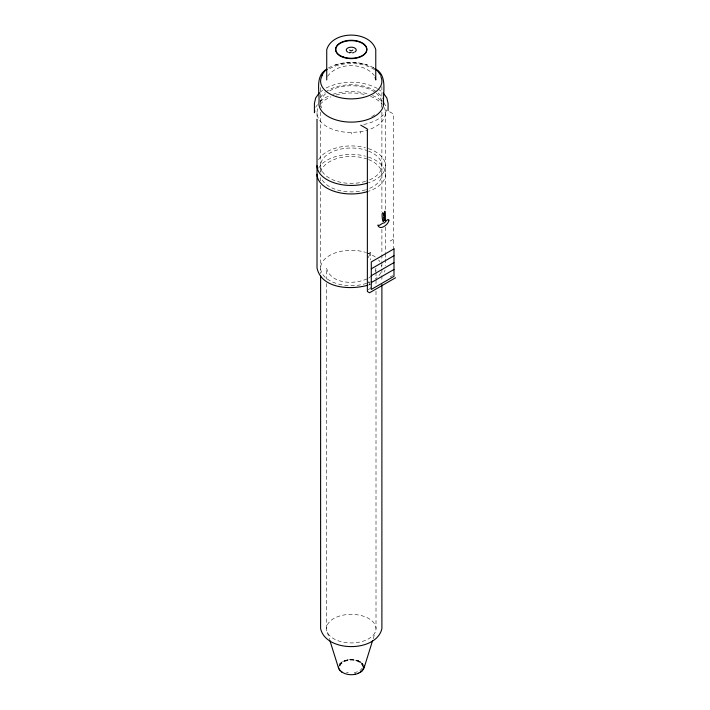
<?xml version="1.0" encoding="UTF-8"?>
<svg xmlns="http://www.w3.org/2000/svg" width="710" height="710" viewBox="0 0 710 710"><rect width="100%" height="100%" fill="white"/><g stroke="black" fill="none" stroke-linecap="round" stroke-linejoin="round"><path stroke-width="0.53" stroke-dasharray="3.55 2.66" d="M375.164 271.69L376.007 267.989L376.007 271.309M384.554 272.081L385.024 270.04M339.513 665.794L340.729 663.202L343.258 661.25M373.203 638.645L375.164 632.344M368.259 257.712L370.62 252.343L368.179 253.745M339.735 665.625C344.368 658.081 359.784 657.966 363.014 666.717M327.567 76.316C337.8 62.24 363.467 62.143 374.321 75.464M315.666 107.228L317.512 104.663M339.087 664.72C344.714 657.735 357.973 657.744 363.502 664.844M339.788 663.743L340.48 663.034M320.183 92.167L322.695 90.276M320.183 101.468L325.207 97.687L329.014 96.001M368.756 278.098L371.907 275.728M341.599 662.19L342.548 661.605M390.163 241.063L393.42 239.181M368.179 289.662L370.62 288.26L368.33 280.406M390.163 276.98L392.603 275.569M328.366 67.982C342.406 60.474 360.094 60.474 374.135 67.982M326.156 87.969C341.954 80.088 361.612 80.336 377.303 88.395M367.052 278.852C354.175 284.745 330.887 284.231 326.493 267.989L326.493 279.057M368.375 285.109L372.422 283.317M344.643 660.628L351.37 659.421L358.443 660.939M344.039 660.948L345.175 660.522M335.067 65.009C345.566 61.797 356.935 61.797 367.434 65.009M332.83 94.315C344.448 90.791 357.041 90.569 368.685 94.075M363.751 124.481C372.794 122.724 382.149 118.49 386.835 110.148L386.835 108.932M346.977 660.087L348.175 659.847M317.76 108.612A34.24 19.765 0 0 0 351.255 132.495L360.112 131.82A34.24 19.765 0 0 0 367.398 130.161M350.323 659.679L351.388 659.617M372.528 95.575L377.303 97.687L381.483 100.838M357.813 660.611L361.283 662.661L363.014 665.909M389.657 111.781L393.42 113.946L393.42 247.888M360.156 661.693L360.982 662.253M372.919 67.468L374.543 68.692M378.137 89.025L382.317 92.167M362.18 663.149L362.783 663.85M383.764 102.95L386.835 107.228M360.112 131.82L360.786 133.276M327.337 632.344L329.617 639.621M385.495 112.73L385.495 210.604M385.495 227.156L385.495 252.538M385.495 253.648L385.495 258.058M385.495 259.159L385.495 265.78M381.891 86.487L381.891 99.196M381.891 100.252L381.891 103.429M381.891 112.171L381.891 211.704M381.891 229.365L381.891 253.648M381.891 254.748L381.891 261.369M381.891 262.469L381.891 266.889M381.891 269.099L381.891 274.628M381.891 275.737L381.891 281.267M376.007 272.418L376.007 279.057M376.007 280.157L376.007 284.586M376.007 291.224L376.007 628.643A24.761 14.298 0 0 1 338.874 641.023A24.761 14.298 0 0 1 338.874 616.262A24.761 14.298 0 0 1 376.007 628.643M370.62 252.343L370.62 259.958M351.255 132.495L351.255 133.995M326.493 283.476L326.493 628.643M320.609 87.543L320.609 106.704M320.609 112.171L320.609 172.069M320.609 177.5L320.609 180.81M320.609 185.221L320.609 273.519M317.015 112.73L317.015 119.351M380.844 272.569A30.637 17.688 0 0 1 375.563 278.755M370.354 281.817A30.637 17.688 0 0 1 368.508 282.607M366.573 283.308A30.637 17.688 0 0 1 320.618 268.318A30.637 17.688 0 0 1 365.579 252.352M366.573 252.671A30.637 17.688 0 0 1 375.563 257.224M378.545 259.958A30.637 17.688 0 0 1 379.859 261.653M381.51 265.22A30.637 17.688 0 0 1 381.847 267.067M368.375 157.07A34.24 19.765 0 0 1 368.375 191.309M318.595 168.243A34.24 19.765 0 0 1 365.384 156.182M368.508 159.564A30.637 17.688 0 0 1 366.573 189.508M365.579 189.827A30.637 17.688 0 0 1 321.657 178.769M320.778 172.344A30.637 17.688 0 0 1 366.573 158.862M368.375 148.576A34.24 19.765 0 0 1 368.375 182.816M318.595 159.759A34.24 19.765 0 0 1 365.384 147.689M368.508 151.079A30.637 17.688 0 0 1 366.573 181.014M365.579 181.334A30.637 17.688 0 0 1 320.618 165.368A30.637 17.688 0 0 1 366.573 150.378M384.323 107.609A34.24 19.765 0 0 1 368.375 129.85M320.219 104.37A34.24 19.765 0 0 1 330.922 96.826M336.096 95.007A34.24 19.765 0 0 1 366.404 95.007M370.531 96.391A34.24 19.765 0 0 1 382.282 104.37M376.353 93.285A30.637 17.688 0 0 1 380.844 108.009M374.72 114.807A30.637 17.688 0 0 1 370.354 117.257M321.657 108.009A30.637 17.688 0 0 1 327.78 92.06M329.582 90.924A30.637 17.688 0 0 1 375.563 92.664M320.467 97.66A32.358 18.682 0 0 1 324.736 92.717M325.579 92.06A32.358 18.682 0 0 1 357.565 85.102A32.358 18.682 0 0 1 382.512 98.592M329.582 68.684A30.637 17.688 0 0 1 374.72 69.82M362.251 667.95A11.387 6.576 0 0 1 354.201 672.601M348.299 672.601A11.387 6.576 0 0 1 346.436 672.201M339.859 666.246A11.387 6.576 0 0 1 351.255 659.67A11.387 6.576 0 0 1 362.641 666.246"/><path stroke-width="1.06" d="M364.044 667.498L364.061 666.681M314.832 110.893L314.415 112.73L314.415 103.429L315.666 97.927L319.349 92.797M352.843 50.064L351.255 50.978L349.657 50.064M364.035 668.03L372.546 640.74M363.458 669.326L363.804 668.545M321.657 75.402L324.719 71.133L327.15 69.305M362.1 671.021L362.757 670.311M326.653 69.269C314.432 76.174 320.068 92.238 318.888 103.429A32.358 18.682 0 0 0 353.793 122.058A32.358 18.682 0 0 0 383.214 100.509M360.05 672.459L360.955 671.882M371.286 268.824L393.988 255.724M371.286 275.702L393.988 262.594M371.286 282.571L393.988 269.472M395.585 277.743L369.537 292.777L367.372 291.526L367.372 128.989L360.786 125.191M357.45 673.559L358.497 673.151M367.336 285.358C350.678 289.964 321.515 288.837 317.015 267.989L317.015 119.351M354.459 674.26L355.453 674.038M349.959 52.433L351.255 52.531M341.563 671.891L342.238 672.37M374.986 68.63C387.988 75.331 382.699 91.856 383.613 103.429M375.35 69.305L377.782 71.133L380.844 75.402M339.7 670.24L340.25 670.897M383.151 92.797L386.835 97.927L388.086 103.429L388.086 110.662M338.67 668.429L338.945 669.193M329.937 640.66L338.404 667.702M375.146 77.23L375.767 79.981L375.767 49.656C370.025 30.255 332.475 30.255 326.733 49.656L326.733 79.981M363.822 665.625C363.902 677.287 341.022 677.677 338.359 667.054M384.039 215.778C385.761 199.235 386.027 234.859 383.87 214.056C380.116 207.187 383.498 231.158 383.853 217.065M381.891 284.586L381.891 628.643C376.477 652.579 326.023 652.579 320.609 628.643L320.609 275.737M367.398 191.62A34.24 19.765 0 0 1 317.015 174.19M367.398 183.127A34.24 19.765 0 0 1 317.015 165.696M380.844 76.618A30.637 17.688 0 0 1 349.648 98.859A30.637 17.688 0 0 1 322.642 74.852M347.731 52.087A4.979 2.876 0 0 1 347.731 48.031A4.979 2.876 0 0 1 354.769 48.031A4.979 2.876 0 0 1 354.769 52.087M353.74 52.549A4.979 2.876 0 0 1 352.542 52.833M349.959 52.833A4.979 2.876 0 0 1 348.761 52.549M388.902 220.109C388.725 224.608 379.513 231.176 377.827 225.043C379.459 225.7 378.634 225.762 382.69 223.251C385.53 223.863 386.861 217.757 388.902 220.109M393.988 248.846L371.286 261.954L371.286 289.449L393.988 276.341L393.988 248.846M340.241 56.01A15.576 8.99 0 0 0 366.298 51.981A15.576 8.99 0 0 0 347.217 40.967A15.576 8.99 0 0 0 340.241 56.01M343.462 57.04A15.576 8.99 0 0 0 366.821 49.247A15.576 8.99 0 0 0 343.462 41.464A15.576 8.99 0 0 0 343.462 57.04"/></g></svg>
